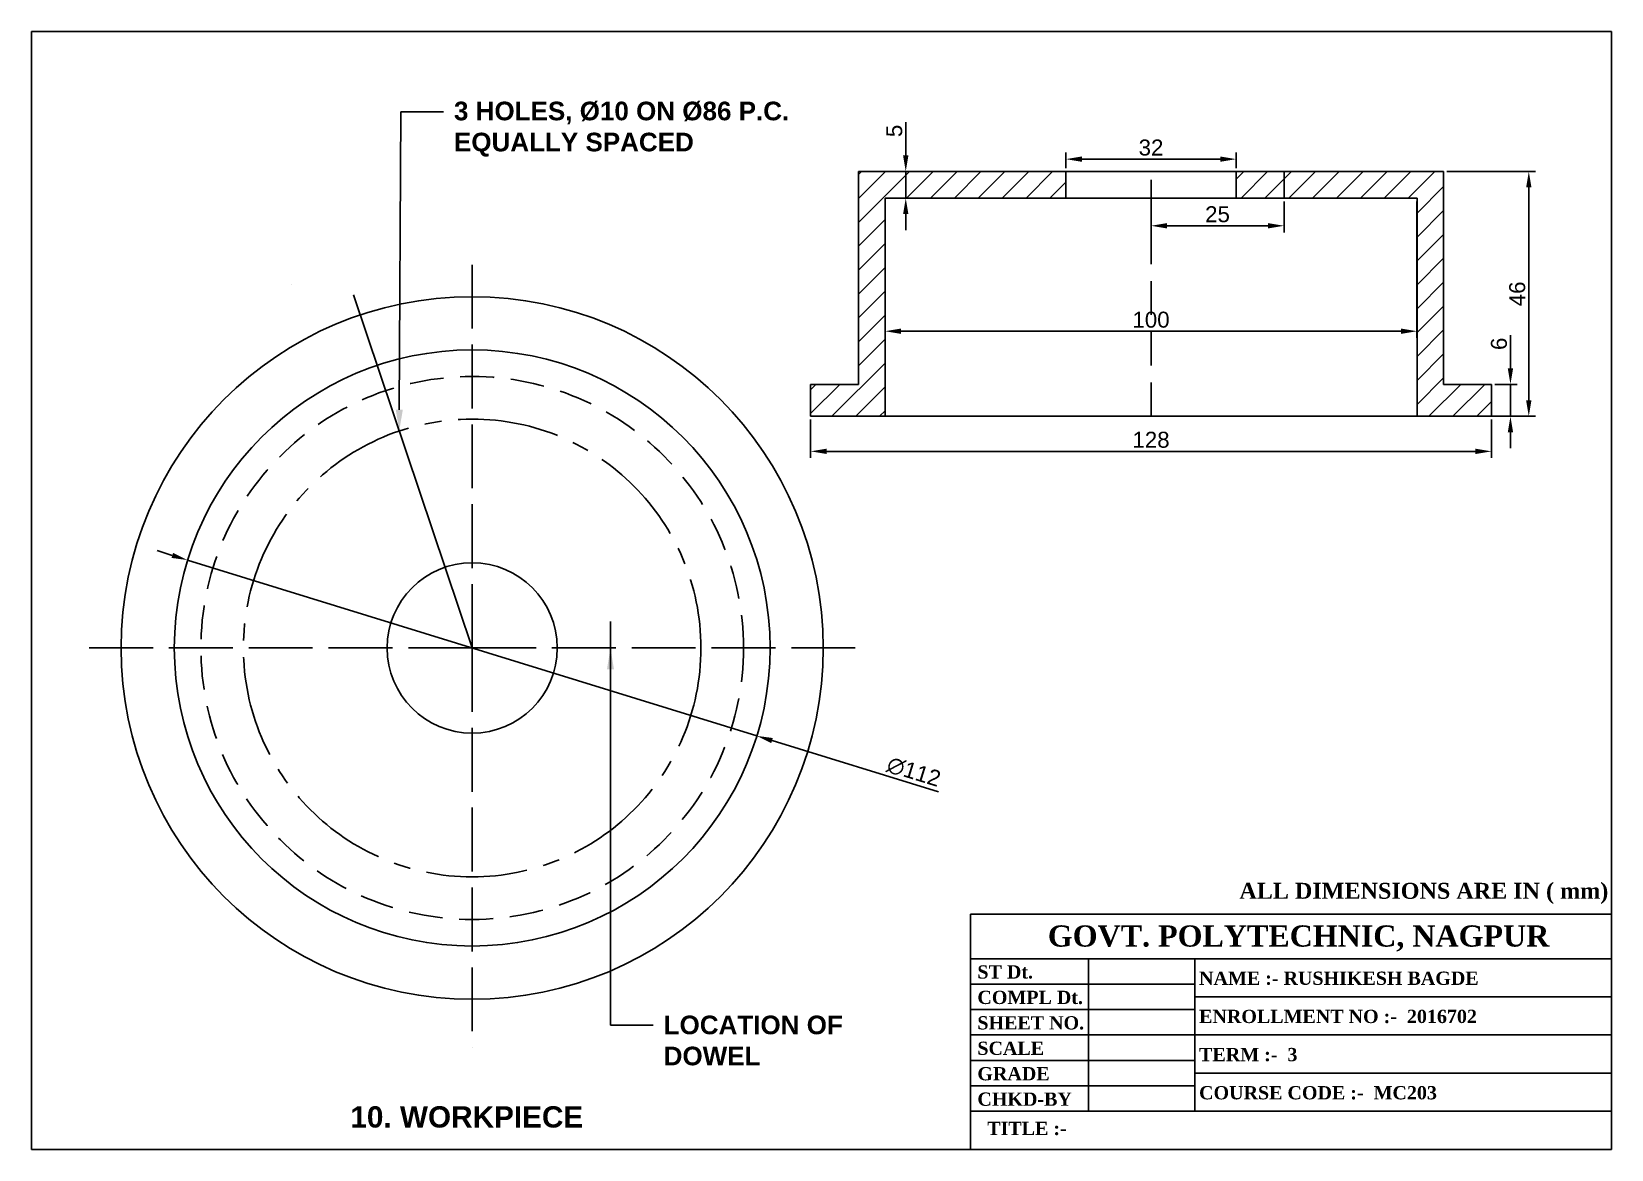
# Model space of a CAD drawing. Header units: millimetres. Extents: x -148 to 149, y 68 to 278.
import ezdxf
from ezdxf import colors
from ezdxf.entities.mleader import LeaderData, LeaderLine
from ezdxf.math import Vec2, Vec3

# ---------------------------------------------------------------- set-up
doc = ezdxf.new("R2010")
doc.units = ezdxf.units.MM
for name, pattern in [('ACAD_ISO02W100', [15, 12, -3]), ('CENTER2', [28.575, 19.05, -3.175, 3.175, -3.175]), ('HIDDEN', [9.525, 6.35, -3.175])]:
    doc.linetypes.add(name, pattern=pattern)
doc.styles.get("Standard").update_dxf_attribs({"font": 'arial.ttf'})
doc.dimstyles.new('ISO-25', dxfattribs={"dimtxt": 3, "dimasz": 3, "dimexe": 1.25, "dimexo": 0.625, "dimtad": 1, "dimtxsty": 'Standard', "dimcen": 2.5, "dimadec": 0, "dimazin": 0, "dimtfac": 1, "dimtmove": 0, "dimatfit": 3, "dimfxl": 1, "dimarcsym": 0})

# ---------------------------------------------------------------- blocks, each defined once
blk = doc.blocks.new('*D2')
at = {"color": 0, "lineweight": -2, "transparency": 16777216}
for p, q in [((16.12, 255.1), (16.12, 261.33)), ((12.86, 252.1), (17.37, 252.1)), ((16.12, 247.09), (16.12, 252.1)), ((12.86, 247.09), (17.37, 247.09)), ((16.12, 244.09), (16.12, 241.09))]:
    blk.add_line(p, q, dxfattribs=at)
at = {"color": 0, "transparency": 16777216}
for points in [[(15.62, 255.1), (16.62, 255.1), (16.12, 252.1)], [(15.62, 244.09), (16.62, 244.09), (16.12, 247.09)]]:
    blk.add_solid(points, dxfattribs=at)
at = {"layer": 'Defpoints', "color": 0, "transparency": 16777216}
for p in [(12.23, 252.1), (16.12, 252.1), (12.23, 247.09)]:
    blk.add_point(p, dxfattribs=at)
at = {"color": 0, "transparency": 16777216, "insert": (13.97, 259.71), "char_height": 3, "attachment_point": 5, "rotation": 90}
blk.add_mtext('5', dxfattribs=at)
blk = doc.blocks.new('*D4')
at = {"color": 0, "lineweight": -2, "transparency": 16777216}
for p, q in [((-1.77, 205.47), (-1.77, 198.26)), ((126.23, 205.47), (126.23, 198.26)), ((1.23, 199.51), (123.23, 199.51))]:
    blk.add_line(p, q, dxfattribs=at)
at = {"color": 0, "transparency": 16777216}
for points in [[(1.23, 200.01), (1.23, 199.01), (-1.77, 199.51)], [(123.23, 200.01), (123.23, 199.01), (126.23, 199.51)]]:
    blk.add_solid(points, dxfattribs=at)
at = {"layer": 'Defpoints', "color": 0, "transparency": 16777216}
for p in [(-1.77, 206.09), (126.23, 206.09), (126.23, 199.51)]:
    blk.add_point(p, dxfattribs=at)
at = {"color": 0, "transparency": 16777216, "insert": (62.23, 201.67), "char_height": 3, "attachment_point": 5}
blk.add_mtext('128', dxfattribs=at)
blk = doc.blocks.new('*D6')
at = {"color": 0, "lineweight": -2, "transparency": 16777216}
for p, q in [((129.8, 215.09), (129.8, 221.32)), ((126.86, 212.09), (131.05, 212.09)), ((129.8, 206.09), (129.8, 212.09)), ((126.86, 206.09), (131.05, 206.09)), ((129.8, 203.09), (129.8, 200.09))]:
    blk.add_line(p, q, dxfattribs=at)
at = {"color": 0, "transparency": 16777216}
for points in [[(129.3, 215.09), (130.3, 215.09), (129.8, 212.09)], [(129.3, 203.09), (130.3, 203.09), (129.8, 206.09)]]:
    blk.add_solid(points, dxfattribs=at)
at = {"layer": 'Defpoints', "color": 0, "transparency": 16777216}
for p in [(126.23, 212.09), (126.23, 206.09), (129.8, 206.09)]:
    blk.add_point(p, dxfattribs=at)
at = {"color": 0, "transparency": 16777216, "insert": (127.65, 219.71), "char_height": 3, "attachment_point": 5, "rotation": 90}
blk.add_mtext('6', dxfattribs=at)
blk = doc.blocks.new('*D7')
at = {"color": 0, "lineweight": -2, "transparency": 16777216}
for p, q in [((117.86, 252.09), (134.5, 252.09)), ((133.25, 249.09), (133.25, 209.09)), ((117.86, 206.09), (134.5, 206.09))]:
    blk.add_line(p, q, dxfattribs=at)
at = {"color": 0, "transparency": 16777216}
for points in [[(132.75, 249.09), (133.75, 249.09), (133.25, 252.09)], [(132.75, 209.09), (133.75, 209.09), (133.25, 206.09)]]:
    blk.add_solid(points, dxfattribs=at)
at = {"layer": 'Defpoints', "color": 0, "transparency": 16777216}
for p in [(117.23, 252.09), (117.23, 206.09), (133.25, 206.09)]:
    blk.add_point(p, dxfattribs=at)
at = {"color": 0, "transparency": 16777216, "insert": (131.09, 229.09), "char_height": 3, "attachment_point": 5, "rotation": 90}
blk.add_mtext('46', dxfattribs=at)
blk = doc.blocks.new('*D8')
at = {"color": 0, "lineweight": -2, "transparency": 16777216}
for p, q in [((12.23, 246.47), (12.23, 220.83)), ((112.23, 246.47), (112.23, 220.83)), ((109.23, 222.08), (15.23, 222.08))]:
    blk.add_line(p, q, dxfattribs=at)
at = {"color": 0, "transparency": 16777216}
for points in [[(15.23, 222.58), (15.23, 221.58), (12.23, 222.08)], [(109.23, 222.58), (109.23, 221.58), (112.23, 222.08)]]:
    blk.add_solid(points, dxfattribs=at)
at = {"layer": 'Defpoints', "color": 0, "transparency": 16777216}
for p in [(12.23, 247.09), (112.23, 247.09), (12.23, 222.08)]:
    blk.add_point(p, dxfattribs=at)
at = {"color": 0, "transparency": 16777216, "insert": (62.23, 224.23), "char_height": 3, "attachment_point": 5}
blk.add_mtext('100', dxfattribs=at)
blk = doc.blocks.new('*D9')
at = {"color": 0, "lineweight": -2, "transparency": 16777216}
for p, q in [((62.23, 246.47), (62.23, 240.64)), ((87.23, 246.47), (87.23, 240.64)), ((65.23, 241.89), (84.23, 241.89))]:
    blk.add_line(p, q, dxfattribs=at)
at = {"color": 0, "transparency": 16777216}
for points in [[(65.23, 242.39), (65.23, 241.39), (62.23, 241.89)], [(84.23, 242.39), (84.23, 241.39), (87.23, 241.89)]]:
    blk.add_solid(points, dxfattribs=at)
at = {"layer": 'Defpoints', "color": 0, "transparency": 16777216}
for p in [(62.23, 247.09), (87.23, 247.09), (87.23, 241.89)]:
    blk.add_point(p, dxfattribs=at)
at = {"color": 0, "transparency": 16777216, "insert": (74.73, 244.04), "char_height": 3, "attachment_point": 5}
blk.add_mtext('25', dxfattribs=at)
blk = doc.blocks.new('*D10')
at = {"color": 0, "lineweight": -2, "transparency": 16777216}
for p, q in [((46.23, 252.72), (46.23, 255.66)), ((78.23, 252.72), (78.23, 255.66)), ((49.23, 254.41), (75.23, 254.41))]:
    blk.add_line(p, q, dxfattribs=at)
at = {"color": 0, "transparency": 16777216}
for points in [[(49.23, 254.91), (49.23, 253.91), (46.23, 254.41)], [(75.23, 254.91), (75.23, 253.91), (78.23, 254.41)]]:
    blk.add_solid(points, dxfattribs=at)
at = {"layer": 'Defpoints', "color": 0, "transparency": 16777216}
for p in [(78.23, 254.41), (46.23, 252.09), (78.23, 252.09)]:
    blk.add_point(p, dxfattribs=at)
at = {"color": 0, "transparency": 16777216, "insert": (62.23, 256.57), "char_height": 3, "attachment_point": 5}
blk.add_mtext('32', dxfattribs=at)
blk = doc.blocks.new('*D11')
at = {"color": 0, "lineweight": -2, "transparency": 16777216}
for p, q in [((-121.77, 179.96), (-124.63, 180.85)), ((-118.9, 179.08), (-11.88, 146.05)), ((22.28, 135.51), (-9.01, 145.17))]:
    blk.add_line(p, q, dxfattribs=at)
at = {"color": 0, "transparency": 16777216}
for points in [[(-121.62, 180.44), (-121.91, 179.49), (-118.9, 179.08)], [(-8.87, 145.65), (-9.16, 144.69), (-11.88, 146.05)]]:
    blk.add_solid(points, dxfattribs=at)
at = {"layer": 'Defpoints', "color": 0, "transparency": 16777216}
for p in [(-118.9, 179.08), (-11.88, 146.05)]:
    blk.add_point(p, dxfattribs=at)
at = {"color": 0, "transparency": 16777216, "insert": (17.63, 139.29), "char_height": 3, "attachment_point": 5, "rotation": 342.8502}
blk.add_mtext('∅112', dxfattribs=at)

msp = doc.modelspace()

# ---------------------------------------------------------------- hatches: boundary and pattern name
h = msp.add_hatch()
h.set_pattern_fill('ANSI31', color=256)
h.set_pattern_definition([(45, (-10.7927, 0), (-2.245064, 2.245064), [])])
h.paths.add_polyline_path([(12.234, 247.093), (46.234, 247.093), (46.234, 252.093), (7.234, 252.093), (7.234, 212.093), (-1.766, 212.093), (-1.766, 206.093), (12.234, 206.093)])
h.paths.add_polyline_path([(87.234, 252.093), (78.234, 252.093), (78.234, 247.093), (87.234, 247.093)])
h.paths.add_polyline_path([(117.234, 252.093), (87.234, 252.093), (87.234, 247.093), (112.234, 247.093), (112.234, 212.093), (112.234, 206.093), (126.234, 206.093), (126.234, 212.093), (117.234, 212.093), (117.234, 247.093)])

# ---------------------------------------------------------------- linework, layer by layer
for p, q in [((-148.219, 278.366), (-148.219, 68.366)), ((148.781, 278.366), (-148.219, 278.366)), ((148.781, 68.366), (148.781, 278.366)), ((7.234, 212.093), (7.234, 252.093)), ((7.234, 252.093), (117.234, 252.093)), ((46.234, 247.093), (46.234, 252.093)), ((78.234, 247.093), (78.234, 252.093)), ((87.234, 247.093), (87.234, 252.093)), ((117.234, 252.093), (117.234, 247.093)), ((112.234, 247.093), (12.234, 247.093)), ((12.234, 247.093), (12.234, 206.093)), ((62.234, 247.093), (46.234, 247.093)), ((62.234, 247.093), (78.234, 247.093)), ((78.234, 247.093), (87.234, 247.093)), ((112.234, 212.093), (112.234, 247.093)), ((117.234, 212.093), (117.234, 247.093)), ((-99.418, 230.874), (-99.418, 230.874)), ((-65.39, 162.567), (-87.724, 228.908)), ((-1.766, 206.093), (-1.766, 212.093)), ((-1.766, 212.093), (7.234, 212.093)), ((112.234, 212.093), (112.234, 206.093)), ((126.234, 212.093), (117.234, 212.093)), ((126.234, 206.093), (126.234, 212.093)), ((-1.766, 206.093), (126.234, 206.093)), ((-39.39, 162.567), (-39.39, 167.567)), ((-65.39, 162.567), (-65.39, 162.567)), ((-65.39, 162.567), (-65.39, 162.567)), ((-39.39, 162.567), (-39.39, 157.567)), ((28.301, 68.366), (28.301, 112.566)), ((28.301, 112.566), (148.781, 112.566)), ((148.781, 112.566), (148.781, 104.196)), ((148.781, 104.196), (28.301, 104.196)), ((50.481, 75.516), (50.481, 104.196)), ((70.491, 75.516), (70.491, 104.196)), ((70.491, 99.416), (28.301, 99.416)), ((148.781, 97.026), (70.491, 97.026)), ((70.491, 94.636), (28.301, 94.636)), ((70.491, 89.856), (28.301, 89.856)), ((148.781, 89.856), (28.301, 89.856)), ((70.491, 85.076), (28.301, 85.076)), ((70.491, 80.296), (28.301, 80.296)), ((148.781, 82.686), (70.491, 82.686)), ((148.781, 75.516), (28.301, 75.516)), ((-148.219, 68.366), (148.781, 68.366)), ((148.781, 68.366), (28.301, 68.366))]:
    msp.add_line(p, q)
at = {"linetype": 'HIDDEN'}
for p, q in [((62.234, 206.093), (62.234, 252.093)), ((-49.39, 162.567), (-39.39, 162.567))]:
    msp.add_line(p, q, dxfattribs=at)
at = {"linetype": 'ACAD_ISO02W100'}
for q in [(-65.39, 237.567), (-140.39, 162.567), (-65.39, 87.567), (9.61, 162.567)]:
    msp.add_line((-65.39, 162.567), q, dxfattribs=at)
for radius in [66, 56, 16]:
    msp.add_circle((-65.39, 162.567), radius)
at = {"linetype": 'HIDDEN'}
msp.add_circle((-65.39, 162.567), 51, dxfattribs=at)
at = {"linetype": 'CENTER2'}
msp.add_circle((-65.39, 162.567), 43, dxfattribs=at)

# ---------------------------------------------------------------- texts
at = {"insert": (78.836, 118.445), "char_height": 3, "attachment_point": 1}
msp.add_mtext('{\\fTimes New Roman|b1|i0|c0|p18;ALL DIMENSIONS ARE IN ( mm) }', dxfattribs=at)
at = {"attachment_point": 1}
for s, width, heights, insert, char_height in [('{\\fTimes New Roman|b1|i0|c0|p18;GOVT. POLYTECHNIC, NAGPUR}', 98.50963, [0], (42.826, 110.45), 3.9838), ('{\\fTimes New Roman|b1|i0|c0|p18;ST Dt.}', 23.16376, [0], (29.589, 102.949), 2.4899), ('{\\fTimes New Roman|b1|i0|c0|p18;NAME :- RUSHIKESH BAGDE}', 61.02274, [0], (71.268, 101.765), 2.4899), ('{\\fTimes New Roman|b1|i0|c0|p18;COMPL Dt.}', 23.16376, [0], (29.589, 98.169), 2.4899), ('{\\fTimes New Roman|b1|i0|c0|p18;SHEET NO.}', 23.16376, [0], (29.589, 93.389), 2.4899), ('{\\fTimes New Roman|b1|i0|c0|p18;ENROLLMENT NO :-  2016702}', 56.38695, [0], (71.268, 94.595), 2.4899), ('{\\fTimes New Roman|b1|i0|c0|p18;SCALE}', 23.16376, [0], (29.589, 88.609), 2.4899), ('{\\fTimes New Roman|b1|i0|c0|p18;TERM :-  3}', 38.48764, [2.535], (71.268, 87.425), 2.4899), ('{\\fTimes New Roman|b1|i0|c0|p18;GRADE}', 23.16376, [0], (29.589, 83.829), 2.4899), ('{\\fTimes New Roman|b1|i0|c0|p18;COURSE CODE :-  MC203}', 43.89309, [0], (71.268, 80.255), 2.4899), ('{\\fTimes New Roman|b1|i0|c0|p18;CHKD-BY}', 23.16376, [0], (29.589, 79.049), 2.4899), ('\\pxt1;{\\fArial|b1|i0|c0|p34;10. WORKPIECE}', 53.42701, [0], (-88.291, 76.468), 4), ('{\\fTimes New Roman|b1|i0|c0|p18;TITLE :-}', 23.16376, [0], (31.436, 73.547), 2.4899)]:
    msp.add_mtext_dynamic_manual_height_columns(s, width=width, gutter_width=12.5, heights=heights, dxfattribs=dict(at, insert=insert, char_height=char_height))

# ---------------------------------------------------------------- dimensions: what is measured, and where the dimension line sits
for base, p1, p2, picture, middle in [((16.116, 252.095), (12.234, 247.093), (12.234, 252.095), '*D2', (16.116, 259.715)), ((129.804, 206.093), (126.234, 212.093), (126.234, 206.093), '*D6', (129.804, 219.708))]:
    dim = msp.add_linear_dim(base=base, p1=p1, p2=p2, angle=90, dimstyle='ISO-25')
    dim.commit()
    dim.dimension.update_dxf_attribs({"geometry": picture, "text_midpoint": middle, "dimtype": 160})
for base, p1, p2, picture, middle in [((78.234, 254.412), (46.234, 252.093), (78.234, 252.093), '*D10', (62.234, 256.569)), ((12.234, 222.078), (112.234, 247.093), (12.234, 247.093), '*D8', (62.234, 224.235)), ((87.234, 241.886), (62.234, 247.093), (87.234, 247.093), '*D9', (74.734, 244.043)), ((126.234, 199.514), (-1.766, 206.093), (126.234, 206.093), '*D4', (62.234, 201.671))]:
    dim = msp.add_linear_dim(base=base, p1=p1, p2=p2, dimstyle='ISO-25')
    dim.commit()
    dim.dimension.update_dxf_attribs({"geometry": picture, "text_midpoint": middle})
dim = msp.add_linear_dim(base=(133.249, 206.093), p1=(117.234, 252.093), p2=(117.234, 206.093), angle=90, dimstyle='ISO-25')
dim.commit()
dim.dimension.update_dxf_attribs({"geometry": '*D7', "text_midpoint": (131.093, 229.093)})
dim = msp.add_diameter_dim_2p(p1=(-118.9, 179.08), p2=(-11.88, 146.054), dimstyle='ISO-25')
dim.commit()
dim.dimension.update_dxf_attribs({"geometry": '*D11', "text_midpoint": (16.973, 137.15), "dimtype": 163})

# ---------------------------------------------------------------- leaders
ml = msp.add_multileader_mtext('Standard')
ml.set_content('{\\fArial|b1|i0|c0|p34;3 HOLES, Ø10 ON Ø86 P.C. EQUALLY SPACED}', color=256)
ml.set_leader_properties()
ml.build(insert=Vec2(0, 0))
ctx = ml.context
ctx.base_point, ctx.char_height, ctx.plane_origin = Vec3(-70.813, 263.28), 3.5, Vec3(-78.813, 202.394)
notes = []
notes.append((ctx, [(0, (1, 1, 0), (-78.813, 263.28), (1, 0), 8, [(0, [(-79.11, 203.319)], 0, [])])]))
ctx.mtext.insert, ctx.mtext.width, ctx.mtext.flow_direction = Vec3(-68.813, 265.206), 73.56054, 5
ml = msp.add_multileader_mtext('Standard')
ml.set_content('{\\fArial|b1|i0|c0|p34;LOCATION OF DOWEL}', color=256)
ml.set_leader_properties()
ml.build(insert=Vec2(0, 0))
ctx = ml.context
ctx.base_point, ctx.char_height, ctx.plane_origin = Vec3(-31.39, 91.718), 3.5, Vec3(-39.39, 162.567)
notes.append((ctx, [(0, (1, 1, 0), (-39.39, 91.718), (1, 0), 8, [(0, [(-39.39, 162.567)], 0, [])])]))
ctx.mtext.insert, ctx.mtext.width, ctx.mtext.flow_direction = Vec3(-29.39, 93.498), 42.13945, 5
for ctx, leaders in notes:
    for number, flags, end, landing, length, lines in leaders:
        leader = LeaderData()
        leader.index, (leader.has_last_leader_line, leader.has_dogleg_vector, leader.attachment_direction) = number, flags
        leader.last_leader_point, leader.dogleg_vector, leader.dogleg_length = Vec3(end), Vec3(landing), length
        for number, points, colour, breaks in lines:
            line = LeaderLine()
            line.index, line.vertices, line.color, line.breaks = number, Vec3.list(points), colors.encode_raw_color(colour), breaks
            leader.lines.append(line)
        ctx.leaders.append(leader)

doc.saveas('drawing.dxf')
